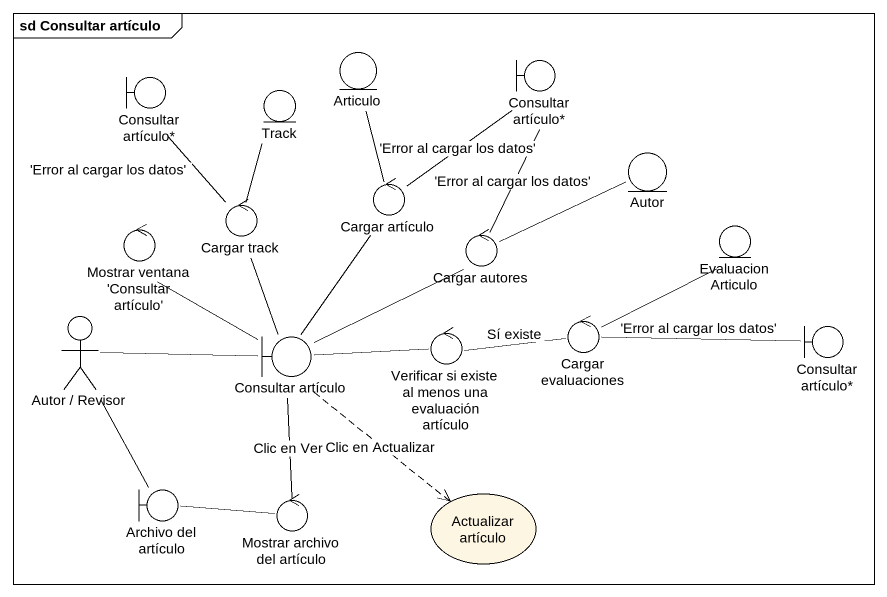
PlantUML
@startuml
mainframe sd Consultar artículo
entity Articulo
boundary "Consultar artículo*" as Consultar_artículo
entity Track
boundary "Consultar artículo*" as Consultar_artículo_2
entity Autor
control "Mostrar ventana 'Consultar artículo'" as Mostrar_ventana_Consultar
control "Cargar track" as Cargar_track
control "Cargar artículo" as Cargar_artículo
entity EvaluacionArticulo
control "Cargar autores" as Cargar_autores
actor "Autor / Revisor" as Autor_Revisor
boundary "Consultar artículo" as Consultar_artículo_3
control "Verificar si existe al menos una evaluación artículo" as Verificar_si_existe_al
control "Cargar evaluaciones" as Cargar_evaluaciones
boundary "Consultar artículo*" as Consultar_artículo_4
boundary "Archivo del artículo" as Archivo_del_artículo
control "Mostrar archivo del artículo" as Mostrar_archivo_del_artículo
usecase "Actualizar artículo" as Actualizar_artículo
Cargar_track -up- Consultar_artículo : 'Error al cargar los datos'
Cargar_track -up- Track
Cargar_artículo -up- Articulo
Cargar_artículo -up- Consultar_artículo_2 : 'Error al cargar los datos'
Cargar_autores -up- Consultar_artículo_2 : 'Error al cargar los datos'
Cargar_autores -right- Autor
Autor_Revisor -right- Consultar_artículo_3
Autor_Revisor -- Archivo_del_artículo
Consultar_artículo_3 -up- Mostrar_ventana_Consultar
Consultar_artículo_3 -up- Cargar_track
Consultar_artículo_3 -up- Cargar_artículo
Consultar_artículo_3 -right- Cargar_autores
Consultar_artículo_3 -right- Verificar_si_existe_al
Consultar_artículo_3 -- Mostrar_archivo_del_artículo : Clic en Ver
Consultar_artículo_3 ..> Actualizar_artículo : Clic en Actualizar
Verificar_si_existe_al -right- Cargar_evaluaciones : Sí existe
Cargar_evaluaciones -up- EvaluacionArticulo
Cargar_evaluaciones -right- Consultar_artículo_4 : 'Error al cargar los datos'
Mostrar_archivo_del_artículo -left- Archivo_del_artículo
@enduml
